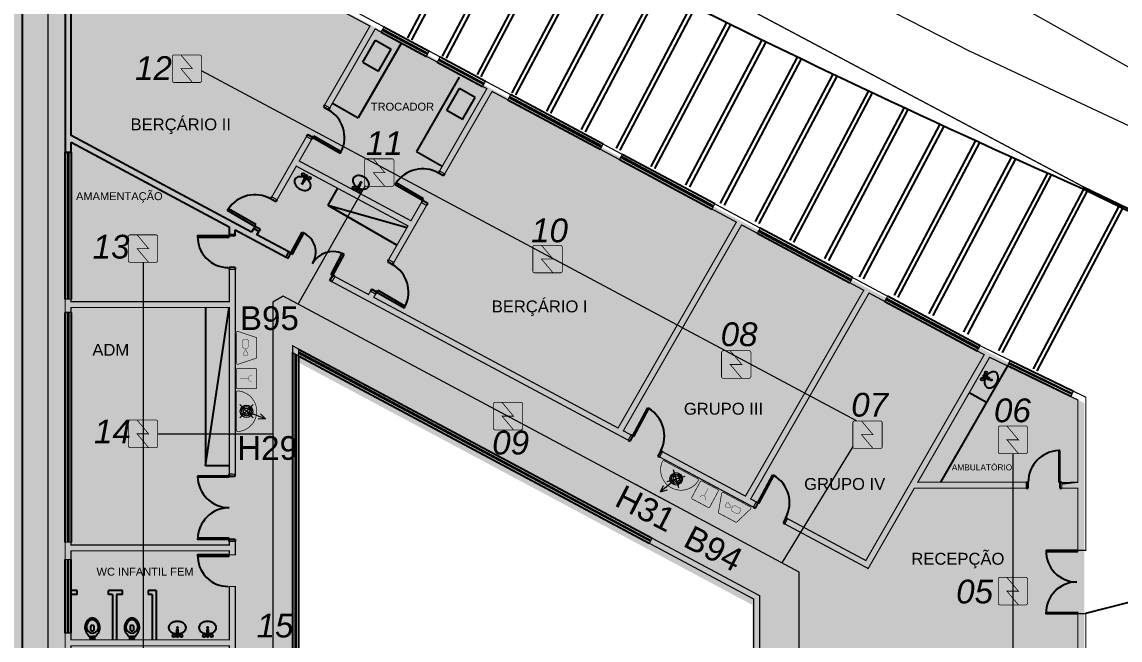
# Model space of a CAD drawing. Header units: metres. Extents: x -331 to 2982, y 362 to 2539.
# Drawn here: x 783.71 to 811.46, y 1035.76 to 1051.38 of the extents above; entities that cross this region are included whole.
import ezdxf
from ezdxf.enums import TextEntityAlignment as Align

# ---------------------------------------------------------------- set-up
doc = ezdxf.new("R2010")
doc.units = ezdxf.units.M
doc.linetypes.add('LIN0', pattern=[0])
doc.layers.get('0').update_dxf_attribs({"color": 251})
doc.layers.add('_salas', color=251, linetype='Continuous', plot=False)
for name, color, linetype in [('CX', 251, 'Continuous'), ('DET. FUMAÇA', 1, 'Continuous'), ('Div', 251, 'Continuous'), ('Pis', 251, 'Continuous')]:
    doc.layers.add(name, color=color, linetype=linetype)
doc.styles.add('X3G_ENTITY_1416CAA0', font='arial.ttf', dxfattribs={"height": 0.6})
doc.styles.add('X3G_ENTITY_1416CAAA', font='arial.ttf', dxfattribs={"height": 0.6})
doc.styles.add('X3G_ENTITY_1416CAB4', font='arial.ttf', dxfattribs={"height": 0.6})
doc.styles.add('X3G_ENTITY_1416CABE', font='arial.ttf', dxfattribs={"height": 0.6})
doc.styles.add('X3G_ENTITY_1416CAC8', font='arial.ttf', dxfattribs={"height": 0.6})
doc.styles.add('X3G_ENTITY_1416CAD2', font='arial.ttf', dxfattribs={"height": 0.6})
doc.styles.add('X3G_ENTITY_1416CADC', font='arial.ttf', dxfattribs={"height": 0.6})
doc.styles.add('X3G_ENTITY_1416CAE6', font='arial.ttf', dxfattribs={"height": 0.6})
doc.styles.add('X3G_ENTITY_1416CB4A', font='arial.ttf', dxfattribs={"height": 0.6})
doc.styles.add('X3G_ENTITY_1416CB54', font='arial.ttf', dxfattribs={"height": 0.6})
doc.styles.add('X3G_ENTITY_1416CB5E', font='arial.ttf', dxfattribs={"height": 0.6})
doc.styles.add('X3G_ENTITY_1416CB72', font='arial.ttf', dxfattribs={"height": 0.6})
doc.styles.add('X3G_ENTITY_1416CB7C', font='arial.ttf', dxfattribs={"height": 0.6})
doc.styles.add('X3G_ENTITY_1421265C', font='arial.ttf', dxfattribs={"height": 0.3})
doc.styles.add('X3G_ENTITY_1421269C', font='arial.ttf', dxfattribs={"height": 0.3})
doc.styles.add('X3G_ENTITY_142126DC', font='arial.ttf', dxfattribs={"height": 0.3})
doc.styles.add('X3G_ENTITY_1421271A', font='arial.ttf', dxfattribs={"height": 0.2})
doc.styles.add('X3G_ENTITY_1421275A', font='arial.ttf', dxfattribs={"height": 0.3})
doc.styles.add('X3G_ENTITY_1421279A', font='arial.ttf', dxfattribs={"height": 0.2})
doc.styles.add('X3G_ENTITY_142127DA', font='arial.ttf', dxfattribs={"height": 0.3})
doc.styles.add('X3G_ENTITY_14212818', font='arial.ttf', dxfattribs={"height": 0.2})
doc.styles.add('X3G_ENTITY_14212B7E', font='arial.ttf', dxfattribs={"height": 0.3})
doc.styles.add('X3G_ENTITY_14212BBC', font='arial.ttf', dxfattribs={"height": 0.15})
doc.styles.add('X3G_ENTITY_1422B255', font='arial.ttf', dxfattribs={"height": 0.6})
doc.styles.add('X3G_ENTITY_1422B2D4', font='arial.ttf', dxfattribs={"height": 0.6})

# ---------------------------------------------------------------- blocks, each defined once
blk = doc.blocks.new('Detector de fumaça')
at = {"layer": 'DET. FUMAÇA', "linetype": 'Continuous', "lineweight": 15, "const_width": 0.01870277497772515}
blk.add_lwpolyline([(774.59948291868, 539.8157648447526), (775.2490596285452, 539.8157648447526, -0.414213562373095), (775.2958165659895, 539.7690079073084), (775.2958165659895, 539.1669315525518, -0.414213562373095), (775.2490596285452, 539.1201746151075), (774.59948291868, 539.1201746151075, -0.414213562373095), (774.5527259812357, 539.1669315525518), (774.5527259812357, 539.7690079073084, -0.414213562373095)], format="xyb", close=True, dxfattribs=at)
blk.add_lwpolyline([(774.7729620717275, 539.8157648447526), (775.0644559117889, 539.46796972993), (774.7729620717275, 539.46796972993), (775.0644559117889, 539.1201746151075)], dxfattribs=at)
blk = doc.blocks.new('WEW')
at = {"color": 1, "lineweight": 0, "true_color": 0xe60000}
for p, q in [((1781.244058351585, 994.0054447120629), (1781.439250093025, 994.4815067582979)), ((1781.439250093025, 994.4815067582979), (1781.307645081665, 994.3597140754018)), ((1781.439250093025, 994.4815067582979), (1781.447474959226, 994.302381974424)), ((1781.074639723589, 994.1748633400589), (1781.413476979581, 993.8360260840664)), ((1781.413476979581, 994.1748633400584), (1781.074639723589, 993.8360260840664))]:
    blk.add_line(p, q, dxfattribs=at)
at = {"color": 1, "true_color": 0xe60000, "const_width": 0.01719509600299768}
for points in [[(1779.259071833538, 993.7473526965271), (1780.02339894841, 993.7473526965271, 0.5119182938526288), (1780.056024349183, 993.7926180221241), (1779.907000183824, 994.239690518202, 0.3228228060550418), (1779.874374783051, 994.2632055766169), (1779.408095998897, 994.2632055766169, 0.3228228060552482), (1779.375470598124, 994.239690518202), (1779.226446432765, 993.7926180221241, 0.5119182938524135)], [(1780.193442345628, 994.2632055766169), (1780.640514841706, 994.2632055766169, -0.414213562373095), (1780.674905033712, 994.2288153846109), (1780.674905033712, 993.781742888533, -0.414213562373095), (1780.640514841706, 993.7473526965271), (1780.193442345628, 993.7473526965271, -0.414213562373095), (1780.159052153622, 993.781742888533), (1780.159052153622, 994.2288153846109, -0.414213562373095)], [(1780.763825455262, 993.7475182720175), (1781.724291247904, 993.7475182720175, 0.4353107658729382), (1781.758593597641, 993.7843649063095, 0.9309493362536452), (1780.729523105524, 993.78436490631, 0.4353107658789753)]]:
    blk.add_lwpolyline(points, format="xyb", close=True, dxfattribs=at)
at = {"color": 1, "true_color": 0xe60000, "const_width": 0.008597548001498838}
for points in [[(1779.462692778066, 994.0599573185639), (1779.617256824809, 994.0599573185641), (1779.651647016815, 994.0255671265581), (1779.651647016814, 993.9361816424857), (1779.617256824808, 993.9017914504798), (1779.462692778067, 993.9017914504798), (1779.428302586061, 993.9361816424857), (1779.42830258606, 994.0255671265579)], [(1779.832264668318, 993.9361816424855), (1779.832264668318, 994.0255671265586), (1779.8016962579, 994.0442011264258), (1779.678836761142, 993.9808743845219), (1779.8016962579, 993.917547642618)]]:
    blk.add_lwpolyline(points, close=True, dxfattribs=at)
for points in [[(1780.336029158255, 994.1350885802071), (1780.338049993509, 994.117166943729), (1780.344365115822, 994.0989928898357), (1780.351185446949, 994.0881389409826), (1780.365331318015, 994.0727414786561), (1780.373162042483, 994.0671882955221), (1780.385539694845, 994.0603730144587), (1780.397159497558, 994.0568391706461), (1780.413073587328, 994.0548198313247), (1780.421409544896, 994.0548198313247), (1780.431261128904, 994.0560819184007), (1780.449861303415, 994.0615455393163), (1780.464482803699, 994.0698767141055), (1780.477493721696, 994.0816463422157), (1780.487704267944, 994.0962795844166), (1780.493996586282, 994.1102881051825), (1780.496860415737, 994.1223690846443), (1780.497607045538, 994.1296433123828), (1780.497793702989, 994.135674088325)], [(1780.416978593668, 993.8365099637556), (1780.416978593668, 994.0545811760148)]]:
    blk.add_lwpolyline(points, dxfattribs=at)
at = {"color": 1, "lineweight": 0, "true_color": 0xe60000}
for radius in [0.15786673427384, 0.1190594061215832, 0.0773527752583614]:
    blk.add_circle((1781.244058351585, 994.0054447120626), radius, dxfattribs=at)
blk = doc.blocks.new('BACIA')
for p, q in [((-0.06929969959371363, -0.1499999999999986), (-0.07449043972138014, -0.1499999999999986)), ((-0.0625, -0.1499999999999986), (-0.06929969959371363, -0.1499999999999986)), ((-0.0625, -0.09199999999999875), (-0.0625, -0.1499999999999986)), ((0, -0.0799999999999983), (-0.05150000000000077, -0.0799999999999983)), ((0.05150000000000077, -0.0799999999999983), (0, -0.0799999999999983)), ((0.03150000000000119, -0.115000000000002), (0, -0.115000000000002)), ((0.03600000000000136, -0.142000000000003), (0.03600000000000136, -0.1309999999999931)), ((0.0625, -0.1499999999999986), (0.0625, -0.09199999999999875)), ((0.06929969959371363, -0.1499999999999986), (0.0625, -0.1499999999999986)), ((0.07449043972138014, -0.1499999999999986), (0.06929969959371363, -0.1499999999999986)), ((-0.1184605461727166, -0.4889924874594769), (-0.1364171111008154, -0.45364006149088)), ((-0.04449999999999932, -0.3039999999999949), (-0.04449999999999932, -0.3999999999999986)), ((0.04449999999999932, -0.3999999999999986), (0.04449999999999932, -0.3039999999999949)), ((0.1184605461727166, -0.4889924874594769), (0.136417111100819, -0.45364006149088))]:
    blk.add_line(p, q)
for points in [[(-0.0625, -0.1499999999999986), (0, -0.1499999999999986)], [(0.0625, -0.1499999999999986), (0, -0.1499999999999986)]]:
    blk.add_lwpolyline(points)
blk.add_lwpolyline([(-0.04363120556149624, -0.1499999999999986, 0.3801993223494783), (-0.03599999999999781, -0.142000000000003), (-0.03599999999999781, -0.1309999999999931, 0.08734938886844609), (-0.03699999999999903, -0.1270000000000024, -0.172036555799225), (-0.03702063377328457, -0.1182640766249179, -0.102747442116531), (-0.03566207996622595, -0.1162748367859479, -0.1679936777225035), (-0.03150000000000119, -0.115000000000002), (0, -0.115000000000002)], format="xyb")
for centre, radius, start, end in [((0.1454000000000022, -0.3981839999999934), 0.3352073654560732, 145.8476197902067, 164.7475197542508), ((0.0006703454894427807, -0.3863925143953892), 0.1543939696503947, 90.24876676285231, 150.3441295896247), ((0.1321829470198672, -0.3913096026490095), 0.3204150456967369, 131.9479104648091, 145.5380661265648), ((-0.07479012425758214, -0.1601487495666376), 0.01015317332599532, 88.30859252005752, 135.2439126766866), ((-0.05074531098659207, -0.09173346492895718), 0.01175771043809134, 93.68015882626072, 181.2989470177389), ((-0.0006703454894427807, -0.3863925143953892), 0.1543939696503947, 29.65587041037526, 89.75123323714769), ((0.03173743116794014, -0.1216564220801502), 0.006660655258204784, 53.89771119222979, 92.04284503821697), ((0.03155233409674096, -0.1205401257283114), 0.005923065158646362, 22.59835358240746, 46.06398807404855), ((0.04786092761631977, -0.1318402319040786), 0.01189065152008987, 155.9795951917806, 175.9479178723674), ((0.04431560278074187, -0.1417074468716635), 0.008320747378689675, 182.0149049368109, 265.2819836100416), ((0.02469117647058638, -0.1226029411764671), 0.01307062595960118, 340.3418396232133, 19.38750188413868), ((0.05074531098659563, -0.09173346492895718), 0.01175771043809118, 358.7010529822612, 86.31984117373871), ((0.07479012425758214, -0.1601487495666376), 0.01015317332599532, 44.75608732331297, 91.69140747994248), ((-0.1321829470198672, -0.3913096026490095), 0.320415045696737, 34.46193387343519, 48.05208953519092), ((-0.1454000000000022, -0.3981839999999934), 0.335207365456073, 15.25248024574918, 34.15238020979325), ((0.05494047619047748, -0.3801611904761941), 0.2432773275438598, 163.2378071544005, 187.0452670075308), ((0.05991666666666617, -0.3819983333333354), 0.2480025543159215, 186.4830215220752, 211.0730449228164), ((-0.007601351351350871, -0.3835635135135149), 0.1458151578266436, 149.70193944114, 190.4455695455569), ((0.07564864864864873, -0.36919763513513), 0.2680990709266696, 211.6808876267744, 231.839711781021), ((0.003175081433223426, -0.3827369706840429), 0.156567009623433, 190.0280393896644, 206.9273693196558), ((0.07564864864864873, -0.36919763513513), 0.2280990709266696, 211.6808876267744, 231.839711781021), ((-0.0003333333333337407, -0.4609999999999985), 0.109000372855611, 233.0019240903329, 270.1281782638239), ((-0.02037499999999781, -0.4003749999999968), 0.02412791433174442, 179.1094637466394, 246.489598798599), ((0, -0.3557575757575719), 0.06825757575757602, 49.31179748816343, 130.6882025118366), ((0, -0.3434318181818199), 0.08456818181818218, 249.2222843690609, 290.7777156309392), ((0.0003333333333337407, -0.4609999999999985), 0.1090003728556102, 269.8718217361762, 306.9980759096673), ((0.02037500000000136, -0.4003749999999968), 0.02412791433174442, 293.5104012014011, 0.8905362533606069), ((-0.07564864864864873, -0.36919763513513), 0.2280990709266702, 308.1602882189789, 328.3191123732256), ((-0.07564864864864873, -0.36919763513513), 0.2680990709266702, 308.1602882189789, 328.3191123732256), ((0.007601351351350871, -0.3835635135135149), 0.1458151578266433, 349.5544304544431, 30.29806055886002), ((-0.003175081433223426, -0.3827369706840358), 0.1565670096234335, 333.0726374834064, 349.9719606103353), ((-0.05991666666666617, -0.3819983333333354), 0.2480025543159212, 328.9269550771838, 353.5169784779251), ((-0.05494047619047748, -0.3801611904761941), 0.2432773275438596, 352.9547329924692, 16.76219284559946), ((-0.0003333333333337407, -0.4609999999999985), 0.149000372855611, 233.0019240903329, 270.1281782638239), ((0.0003333333333337407, -0.4609999999999985), 0.1490003728556102, 269.8718217361762, 306.9980759096673)]:
    blk.add_arc(centre, radius, start, end)
blk = doc.blocks.new('Cuba')
at = {"linetype": 'LIN0'}
for p, q in [((-0.02585295492752238, -0.1379628876449992), (-0.01718032767666955, -0.2850224903811309)), ((0.02585295492751882, -0.1379628876449992), (0.01718032767666955, -0.2850224903811309))]:
    blk.add_line(p, q, dxfattribs=at)
for points in [[(-0.02288629802900033, -0.1882677574764458, 0.04918737415790959), (-0.08275152523274443, -0.1995334803665472, 0.08271085082696271), (-0.1510547913165752, -0.2324730561616519, 0.1067765166610257), (-0.2001066447227018, -0.2858013261504126, 0.1335112860191086), (-0.2154055886850799, -0.3420746072455643, 0.1335112860189625), (-0.2001066447227302, -0.3983478883407088, 0.1067765166609609), (-0.1510547913165894, -0.4516761583294908, 0.08271085082688794), (-0.08275152523278706, -0.4846157341246098, 0.07119615337565723), (0.004301776439952221, -0.4970746072455938, 0.07119615337569098)], [(0.004301776439952221, -0.4970746072455938, 0.07119615337569098), (0.09135507811273413, -0.4846157341246169, 0.08271085082684147), (0.159658344196508, -0.4516761583295192, 0.1067765166608913), (0.2087101976026347, -0.3983478883407869, 0.1335112860190436), (0.2240091415650127, -0.3420746072456069, 0.1335112860192239), (0.2087101976026204, -0.2858013261504198, 0.1067765166609785), (0.1596583441965223, -0.2324730561616803, 0.08271085082689239), (0.09135507811276256, -0.1995334803665827, 0.05612583776606229), (0.02292368620180341, -0.1876337754453488, 0.07119615337569682)]]:
    blk.add_lwpolyline(points, format="xyb", dxfattribs=at)
for centre, radius in [((-0.09940972269724568, -0.1349029643929995), 0.032730686475277), ((0.0919536699389738, -0.1349029643929995), 0.032730686475277), ((0, -0.3433150681628483), 0.01520655305174234)]:
    blk.add_circle(centre, radius, dxfattribs=at)
for centre, radius, start, end in [((0, -0.1349029643929995), 0.02603340947306572, 353.2499466875939, 186.7500533124061), ((0, -0.2850224903811309), 0.01718032767667764, 179.9999999995161, 4.838514225816819e-10)]:
    blk.add_arc(centre, radius, start, end, dxfattribs=at)

msp = doc.modelspace()

# ---------------------------------------------------------------- hatches: boundary and pattern name
at = {"layer": '_salas', "transparency": 33554559}
h = msp.add_hatch(color=256, dxfattribs=at)
h.dxf.hatch_style = 1
h.paths.add_polyline_path([(743.6908937364303, 1030.19703546405), (738.7408937364305, 1030.19703546405), (738.7408937364305, 1007.497035464051), (743.6908937364303, 1007.497035464051), (743.6908937364303, 981.850647818937), (780.886039463842, 981.883279818843), (780.886039463842, 1015.047035464051), (784.7659802487603, 1015.047035455116), (784.7659802504033, 1015.760539379757), (810.5657732722045, 1029.560381129999), (810.5657732747788, 1041.746506356498), (784.7659803417307, 1055.418533607126), (767.7406115500801, 1055.418533607126), (767.7406115500801, 1064.147035464051), (769.9506115500801, 1064.147035464051), (769.9506115500801, 1067.118828578676), (767.8513821356321, 1067.118828578676), (750.2406115500805, 1076.027200833941), (750.2406115500801, 1078.034915516839), (743.7406115500796, 1078.034915516838)])
h.paths.add_polyline_path([(790.6659803057355, 1042.793336892227), (802.1728045005946, 1036.643657902478), (802.1728045005946, 1034.859406358377), (790.6659802665458, 1028.709727347683)], flags=16)

# ---------------------------------------------------------------- linework, layer by layer
at = {"lineweight": 0}
for p, q in [((783.7233145287432, 1007.703298475657), (783.7233145287432, 1055.403298475656)), ((793.4609023084156, 1050.984649790527), (795.3281034826482, 1054.527888833145)), ((793.5582168288445, 1050.933367394779), (795.4253667196253, 1054.476509120872)), ((794.3394526563122, 1050.519692495488), (796.2078622670024, 1054.065224691781)), ((794.4367671767416, 1050.46841009974), (796.3053380823121, 1054.01424837249)), ((795.2180030042093, 1050.054735200449), (797.0895420087406, 1053.606205798342)), ((795.3153175246387, 1050.003452804701), (797.187230410698, 1053.55563288781)), ((796.0965533521064, 1049.589777905409), (797.9731428270397, 1053.150832378976)), ((796.1938678725353, 1049.538495509661), (798.0710438349204, 1053.100662913782)), ((796.9751037000035, 1049.12482061037), (798.8586649401382, 1052.699104847819)), ((797.0724182204319, 1049.073538214622), (798.9567785841832, 1052.649338885349)), ((797.8536540479001, 1048.659863315331), (799.746108665393, 1052.251023807097)), ((797.9509685683286, 1048.608580919583), (799.8444349868175, 1052.20166142556)), ((798.7322043957968, 1048.194906020291), (800.6354744193634, 1051.806590047277)), ((798.8295189162257, 1048.143623624543), (800.7340134703666, 1051.757631345729)), ((799.6107547436939, 1047.729948725253), (801.5267627179169, 1051.365804547282)), ((799.7080692641227, 1047.678666329504), (801.6255145616949, 1051.317249645645)), ((800.489305091591, 1047.264991430213), (802.4199741763621, 1050.928668474733)), ((800.5866196120194, 1047.213709034465), (802.5189388871252, 1050.88051751383)), ((801.3678554394876, 1046.800034135174), (803.3151095096082, 1050.495183186257)), ((801.4651699599165, 1046.748751739426), (803.4142871726006, 1050.447436327849)), ((802.2464057873847, 1046.335076840135), (804.2127204596202, 1050.066395678664)), ((802.3437203078136, 1046.283794444386), (804.3100349800495, 1050.015113282915)), ((803.1249561352813, 1045.870119545095), (805.111155159278, 1049.639171335204)), ((803.2222706557102, 1045.818837149347), (805.2107590267049, 1049.592233251025)), ((804.003506483178, 1045.405162250056), (806.0120674053171, 1049.216648434304)), ((804.1008210036073, 1045.353879854308), (806.1118845471367, 1049.170115063965)), ((804.882056831075, 1044.940204955017), (806.9149073858875, 1048.797783641778)), ((804.9793713515039, 1044.888922559268), (807.0149379317252, 1048.751655231259)), ((805.7606071789721, 1044.475247659977), (807.8196763171943, 1048.382579265526)), ((805.8579216994005, 1044.423965264229), (807.9199204078486, 1048.336856082006)), ((806.6391575268688, 1044.010290364938), (808.7263755165466, 1047.971037805298)), ((806.7364720472976, 1043.959007969189), (808.8268333040235, 1047.925720137229)), ((807.5177078747654, 1043.545333069899), (809.6350064026979, 1047.56316195335)), ((807.6150223951947, 1043.49405067415), (809.7356780502532, 1047.518250110528)), ((808.3962582226625, 1043.080375774859), (810.5449680702054, 1047.157811419253)), ((808.4935727430918, 1043.029093379111), (810.6439063449513, 1047.109610292824)), ((809.2748085705596, 1042.61541847982), (811.4390089065926, 1046.722249191208)), ((809.3721230909885, 1042.564136084072), (811.5379471813387, 1046.674048064779))]:
    msp.add_line(p, q, dxfattribs=at)
msp.add_lwpolyline([(924.7929073603789, 803.353335172327), (923.9766376791488, 997.7972611892221, 0.4142216660946105), (918.990778157304, 1002.797650356614, 0.0006794350110350167), (885.3727820536353, 1002.810217090511), (885.3727820501483, 1011.001882596156), (885.3727820498927, 1011.601882596602), (886.3464476933107, 1011.601882596219, 0.7427886167569143), (887.2018179969266, 1015.306152750457), (883.811865884006, 1016.615771130378), (861.1038687436928, 1023.516969168467), (822.2860059636143, 1041.496607461095), (810.5360026792707, 1047.217797285057), (766.9371060341521, 1070.370097077268), (744.4330323423903, 1083.332766306616), (742.890378450779, 1084.221357074946), (740.7704814984847, 1085.452501496352, 0.5776208198366205), (738.2143080573853, 1083.989614372331), (738.2876815837783, 1030.282979874983), (738.2584995385362, 981.9634663750533), (738.4781391025879, 955.3611352076517), (738.5300160579134, 946.8111352076525), (739.2330090742737, 850.3246201743649)], format="xyb", dxfattribs=at)
at = {"layer": 'CX', "ltscale": 8}
for points in [[(788.9484010507458, 1045.943945292644), (788.9484010507458, 1045.973945292644), (788.1484010507459, 1045.973945292644), (788.1484010507459, 1045.943945292644)], [(788.9484012715898, 1037.882775532845), (788.9484012715898, 1037.912775532845), (788.1484012715898, 1037.912775532845), (788.1484012715898, 1037.882775532845)], [(810.3981940660815, 1037.994846177636), (810.3981940660815, 1038.024846177636), (809.5981940660815, 1038.024846177636), (809.5981940660815, 1037.994846177636)], [(810.3981940649778, 1036.454846177636), (810.3981940649778, 1036.424846177636), (809.5981940649779, 1036.424846177636), (809.5981940649779, 1036.454846177636)]]:
    msp.add_lwpolyline(points, close=True, dxfattribs=at)
at = {"layer": 'CX', "color": 251, "ltscale": 8, "true_color": 0x606060}
for centre, start, end in [((788.9184010507458, 1045.944507792644), 177.8106188162875, 270), ((788.9184012715898, 1037.883338032845), 177.8106188162875, 270), ((810.3681940660815, 1037.995408677636), 177.8106188162875, 270), ((810.3681940649778, 1036.454283677637), 90, 182.1893811837125)]:
    msp.add_arc(centre, 0.7705624999999969, start, end, dxfattribs=at)
at = {"layer": 'Div', "color": 230, "linetype": 'Continuous', "lineweight": 0}
msp.add_line((736.0623164931794, 1092.779744843275), (816.4981818979422, 1047.530127733236), dxfattribs=at)
at = {"layer": 'Div', "color": 150, "linetype": 'Continuous', "lineweight": 0}
for p, q in [((804.8019953614566, 1041.296675471833), (788.2490492281242, 1050.150546390381)), ((792.3809428960851, 1047.24089156118), (790.6872893951872, 1044.253421232069)), ((786.7679700454914, 1045.306079881676), (786.7679700454914, 1019.890630398585)), ((787.1395153378683, 1040.970736318972), (790.0484010991538, 1040.970736318972)), ((804.7091326661825, 1040.647842179632), (802.913312979289, 1037.713942773742)), ((808.7563362214473, 1040.472162924494), (808.7563362214471, 1031.865724016521))]:
    msp.add_line(p, q, dxfattribs=at)
for points in [[(766.5598842580289, 999.8505536976268), (766.5598842580289, 1052.840716383398), (771.6368919546235, 1052.840716383398), (771.6368919546235, 1060.058485287226), (780.9614564316284, 1060.058485287226), (784.3576111326797, 1058.356613876865), (784.3576111326797, 1008.888009945905), (787.3392530373926, 1008.888009945905), (787.3392530373926, 979.1242298806606)], [(800.1049813611919, 1039.21606846441), (790.3129366945834, 1044.4536557077), (790.0484010992641, 1044.295151003786), (790.0484010987061, 1027.507913256767), (790.3129366940052, 1027.349408552853), (803.3552252929076, 1034.325492375454), (803.3552252929076, 1037.477571885408), (799.2228912941205, 1039.68788245628)]]:
    msp.add_lwpolyline(points, dxfattribs=at)
at = {"layer": 'Pis'}
for p, q in [((783.7233145287433, 1007.703298475657), (783.7233145287433, 1055.403298475656)), ((784.7984011336507, 1055.398302551189), (784.7984011168242, 1048.091508863772)), ((784.9484011176951, 1048.51381460072), (784.9484011334639, 1055.318072631757)), ((793.4609023084156, 1050.984649790527), (795.3281034826482, 1054.527888833145)), ((793.5582168288445, 1050.933367394779), (795.4253667196253, 1054.476509120872)), ((794.3394526563122, 1050.519692495488), (796.2078622670024, 1054.065224691781)), ((794.4367671767416, 1050.46841009974), (796.3053380823121, 1054.01424837249)), ((795.2180030042093, 1050.054735200449), (797.0895420087406, 1053.606205798342)), ((795.3153175246387, 1050.003452804701), (797.187230410698, 1053.55563288781)), ((796.0965533521064, 1049.589777905409), (797.9731428270397, 1053.150832378976)), ((796.1938678725353, 1049.538495509661), (798.0710438349204, 1053.100662913782)), ((796.9751037000035, 1049.12482061037), (798.8586649401382, 1052.699104847819)), ((797.0724182204319, 1049.073538214622), (798.9567785841832, 1052.649338885349)), ((797.8536540479001, 1048.659863315331), (799.746108665393, 1052.251023807097)), ((797.9509685683286, 1048.608580919583), (799.8444349868175, 1052.20166142556)), ((798.7322043957968, 1048.194906020291), (800.6354744193634, 1051.806590047277)), ((798.8295189162257, 1048.143623624543), (800.7340134703666, 1051.757631345729)), ((792.8162749206235, 1051.183522871409), (793.9625958336296, 1050.570376588369)), ((792.8257079403625, 1051.201158577762), (793.972028853369, 1050.588012294724)), ((792.8563652545145, 1051.258474623413), (794.002686167521, 1050.645328340375)), ((799.6107547436939, 1047.729948725253), (801.5267627179169, 1051.365804547282)), ((799.7080692641227, 1047.678666329504), (801.6255145616949, 1051.317249645645)), ((792.3227534144671, 1050.369182025921), (792.6417749355555, 1050.924002058981)), ((792.6417749355555, 1050.924002058981), (793.0405518343159, 1050.694705340699)), ((792.7856176064715, 1051.126206825758), (793.9319385194776, 1050.513060542719)), ((800.489305091591, 1047.264991430213), (802.4199741763621, 1050.928668474733)), ((793.2975886106069, 1050.85236281345), (792.2091886847893, 1048.957966928147)), ((792.7215303132275, 1050.139885307639), (793.0405518343159, 1050.694705340699)), ((800.5866196120194, 1047.213709034465), (802.5189388871252, 1050.88051751383)), ((792.3227534144671, 1050.369182025921), (792.7215303132275, 1050.139885307639)), ((794.2059600295825, 1050.366491402711), (795.352280942589, 1049.753345119672)), ((794.2366173437345, 1050.423807448361), (795.382938256741, 1049.810661165322)), ((794.2460503634734, 1050.441443154715), (795.3923712764804, 1049.828296871677)), ((794.2767076776254, 1050.498759200365), (795.4230285906319, 1049.885612917327)), ((801.3678554394876, 1046.800034135174), (803.3151095096082, 1050.495183186257)), ((801.4651699599165, 1046.748751739426), (803.4142871726006, 1050.447436327849)), ((802.2464057873847, 1046.335076840135), (804.2127204596202, 1050.066395678664)), ((794.7592034501868, 1049.983310627636), (793.6825058165127, 1048.110793016062)), ((802.3437203078136, 1046.283794444386), (804.3100349800495, 1050.015113282915)), ((794.4462502724296, 1049.148154768811), (794.7652717935184, 1049.702974801869)), ((795.1640486922797, 1049.473678083588), (794.7652717935184, 1049.702974801869)), ((798.3954833003859, 1048.295700759128), (796.0587522084875, 1049.545575874552)), ((803.1249561352813, 1045.870119545095), (805.111155159278, 1049.639171335204)), ((803.2222706557102, 1045.818837149347), (805.2107590267049, 1049.592233251025)), ((791.3582889696777, 1049.284545674064), (791.3283807020753, 1049.232531295965)), ((791.3283807020753, 1049.232531295965), (791.4584166473232, 1049.157760626958)), ((791.5590089585407, 1049.331820273181), (792.2091886847893, 1048.957966928147)), ((794.8450271711918, 1048.91885805053), (795.1640486922797, 1049.473678083588)), ((795.988004560445, 1049.413308076898), (798.324735652343, 1048.163432961474)), ((796.018661874597, 1049.470624122549), (798.355392966495, 1048.220749007124)), ((798.3648259862339, 1048.238384713478), (796.0280948943355, 1049.488259828902)), ((791.4883249149243, 1049.209775005058), (791.4584166473223, 1049.15776062696)), ((794.8450271711918, 1048.91885805053), (794.4462502724296, 1049.148154768811)), ((804.003506483178, 1045.405162250056), (806.0120674053171, 1049.216648434304)), ((804.1008210036073, 1045.353879854308), (806.1118845471367, 1049.170115063965)), ((804.882056831075, 1044.940204955017), (806.9149073858875, 1048.797783641778)), ((804.9793713515039, 1044.888922559268), (807.0149379317252, 1048.751655231259)), ((789.5125861404085, 1046.07251474304), (784.9484011176951, 1048.51381460072)), ((790.9296038007155, 1048.53900625464), (790.8996955331118, 1048.486991876541)), ((790.9296038007155, 1048.53900625464), (791.0596397459626, 1048.464235585635)), ((791.0596397459626, 1048.464235585635), (791.0297314783602, 1048.412221207536)), ((791.0596397459626, 1048.464235585634), (791.0845633022982, 1048.507580900717)), ((791.0596397459626, 1048.464235585634), (791.7531647872856, 1048.065458684275)), ((791.0845633022982, 1048.507580900717), (791.7780883436203, 1048.108803999357)), ((784.948401099228, 1048.091508863772), (784.9484010992278, 1048.343705178075)), ((784.9484010992278, 1048.343705178075), (788.9484011104096, 1046.20417765905)), ((791.7531647872856, 1048.065458684275), (791.7780883436199, 1048.108803999357)), ((793.6825058165127, 1048.110793016062), (794.3326855427526, 1047.736939671037)), ((805.7606071789721, 1044.475247659977), (807.8196763171943, 1048.382579265526)), ((805.8579216994005, 1044.423965264229), (807.9199204078486, 1048.336856082006)), ((784.7984011082663, 1044.375335146113), (784.7984011168242, 1048.091508863772)), ((784.7984011168242, 1048.091508863772), (784.948401099228, 1048.091508863772)), ((784.8634011082663, 1044.375335145963), (784.8634011168242, 1048.091508863623)), ((784.883401099228, 1048.091508863772), (784.8834010992277, 1044.375335146113)), ((784.948401099228, 1048.091508863772), (784.9484010992278, 1044.375335146113)), ((798.8115864955571, 1047.903025268023), (801.1483175874546, 1046.653150152597)), ((798.8422438097091, 1047.960341313673), (801.1789749016066, 1046.710466198248)), ((801.1884079213451, 1046.728101904602), (798.851676829448, 1047.977977020027)), ((801.219065235497, 1046.785417950252), (798.8823341436, 1048.035293065678)), ((806.6391575268688, 1044.010290364938), (808.7263755165466, 1047.971037805298)), ((806.7364720472976, 1043.959007969189), (808.8268333040235, 1047.925720137229)), ((794.2629209882257, 1047.615530132114), (794.2330127206251, 1047.563515754015)), ((794.3630486658722, 1047.48874508501), (794.2330127206233, 1047.563515754015)), ((807.5177078747654, 1043.545333069899), (809.6350064026979, 1047.56316195335)), ((793.1407107779369, 1047.268767614046), (793.1656343342715, 1047.312112929128)), ((793.8591593755991, 1046.913336027774), (793.1656343342752, 1047.312112929134)), ((794.3929569334741, 1047.540759463111), (794.3630486658722, 1047.48874508501)), ((807.6150223951947, 1043.49405067415), (809.7356780502532, 1047.518250110528)), ((791.6873781985842, 1047.177383649101), (791.4404901549401, 1046.748013141216)), ((793.8342358192635, 1046.869990712691), (793.1407107779405, 1047.268767614052)), ((808.3962582226625, 1043.080375774859), (810.5449680702054, 1047.157811419253)), ((808.4935727430918, 1043.029093379111), (810.6439063449513, 1047.109610292824)), ((810.5141155081401, 1047.172842288232), (822.236002679274, 1041.462128543005)), ((810.5360026792732, 1047.21779728506), (822.2860059636168, 1041.496607461098)), ((790.0232949853198, 1046.960763683075), (789.9933867177192, 1046.908749304975)), ((790.1234226629663, 1046.83397863597), (789.9933867177174, 1046.908749304974)), ((790.1533309305682, 1046.885993014069), (790.1234226629663, 1046.83397863597)), ((791.4404901549401, 1046.748013141216), (793.4406337579339, 1046.184524038642)), ((791.4404901549401, 1046.748013141216), (793.1743027582474, 1045.751070887816)), ((793.8342358192635, 1046.869990712691), (793.8043275516611, 1046.817976334592)), ((793.8342358192635, 1046.869990712691), (793.8591593755982, 1046.913336027774)), ((793.9642717645106, 1046.795220043686), (793.8342358192635, 1046.869990712691)), ((793.9642717645106, 1046.795220043686), (793.93436349691, 1046.743205665587)), ((809.2748085705596, 1042.61541847982), (811.4390089065926, 1046.722249191208)), ((788.901084775031, 1046.614001165006), (788.9260083313657, 1046.657346480088)), ((789.5946098163577, 1046.215224263653), (788.9010847750346, 1046.614001165012)), ((789.6195333726923, 1046.258569578735), (788.9260083313693, 1046.657346480094)), ((809.3721230909885, 1042.564136084072), (811.5379471813387, 1046.674048064779)), ((788.9484011104096, 1046.20417765905), (788.948401110023, 1046.005386654027)), ((789.5946098163577, 1046.215224263653), (789.5647015487557, 1046.163209885552)), ((789.5946098163577, 1046.215224263653), (789.6195333726914, 1046.258569578735)), ((789.7246457616047, 1046.140453594647), (789.5946098163577, 1046.215224263653)), ((804.7043735224461, 1044.921189707411), (802.3662169325671, 1046.171827295874)), ((788.9484010508345, 1046.005386654027), (788.9484010507458, 1045.973945292644)), ((788.948401110023, 1046.005386654027), (789.0984010646598, 1046.005386654026)), ((789.0984010482107, 1045.973945292644), (788.9484010515912, 1045.973945292644)), ((789.0984010482107, 1045.973945292644), (789.0984010646598, 1046.005386654026)), ((789.0984010646598, 1046.005386654026), (789.0984010992279, 1046.123945383292)), ((789.0984010992279, 1046.123945383292), (790.3828529334996, 1045.436918287934)), ((789.5646802955553, 1046.163172911302), (789.5125861404085, 1046.07251474304)), ((789.6947374940041, 1046.088439216547), (789.5646802955553, 1046.163172911302)), ((789.6449150308342, 1046.001734417581), (789.6947374940041, 1046.088439216547)), ((790.4530519089667, 1045.569476646313), (789.6449150308342, 1046.001734417581)), ((789.7246457616047, 1046.140453594647), (789.6947374940041, 1046.088439216547)), ((790.5060063447058, 1045.541152278263), (790.7866935670327, 1046.070425970051)), ((790.5493516597885, 1045.516228721929), (790.8300388821153, 1046.045502413716)), ((790.7866935670327, 1046.070425970051), (790.8300388821153, 1046.045502413716)), ((802.2954692845242, 1046.039559498219), (804.6336258744027, 1044.788921909756)), ((802.3261265986762, 1046.096875543869), (804.6642831885547, 1044.846237955406)), ((804.6737162082941, 1044.86387366176), (802.3355596184151, 1046.114511250223)), ((790.3828517308393, 1045.436916016922), (790.434866108938, 1045.40700774932)), ((790.3828529334996, 1045.436918287934), (790.4530519089667, 1045.569476646313)), ((790.434866108938, 1045.40700774932), (790.5060063447058, 1045.541152278263)), ((790.4530519089667, 1045.569476646313), (790.5060063447058, 1045.541152278263)), ((790.5060063447058, 1045.541152278263), (790.5493516597885, 1045.516228721929)), ((791.5203916867845, 1044.998575941212), (791.8052586285967, 1045.529088099108)), ((791.5643404389016, 1044.975068550133), (791.8492073807138, 1045.505580708028)), ((791.8492073807138, 1045.505580708028), (791.8052586285967, 1045.529088099108)), ((792.9763472596414, 1045.376012737616), (792.9464389920395, 1045.323998359516)), ((788.9484010475066, 1045.173945292644), (788.9484010507458, 1045.123945292644)), ((789.0984010473653, 1045.173945292644), (788.9484010507458, 1045.173945292644)), ((789.0984010473653, 1045.173945292644), (789.0984010473653, 1045.123945292645)), ((792.9464389920395, 1045.323998359516), (793.0764749372875, 1045.249227690511)), ((793.1063832048885, 1045.301242068609), (793.0764749372865, 1045.249227690512)), ((791.4933786462188, 1044.842915294565), (791.5643404389016, 1044.975068550133)), ((791.5462608802845, 1044.814629545881), (791.4935927908582, 1044.842800752478)), ((791.5643404389016, 1044.975068550133), (791.5203916867845, 1044.998575941212)), ((791.6170085283275, 1044.946897343536), (791.5643404389016, 1044.975068550133)), ((792.5476620906798, 1044.630473318193), (792.5177538230764, 1044.578458940093)), ((792.5476620906798, 1044.630473318193), (792.6776980359264, 1044.555702649187)), ((792.6776980359264, 1044.555702649187), (792.6477897683244, 1044.503688271088)), ((792.6776980359264, 1044.555702649187), (792.702621592262, 1044.599047964271)), ((792.6776980359264, 1044.555702649187), (793.3712230772494, 1044.156925747827)), ((792.702621592262, 1044.599047964271), (793.3961466335854, 1044.20027106291)), ((805.5154722848715, 1044.317238245387), (807.85362887475, 1043.066600656924)), ((805.5461295990235, 1044.374554291038), (807.884286188902, 1043.123916702574)), ((807.8937192086414, 1043.141552408928), (805.5555626187625, 1044.392189997392)), ((807.9243765227934, 1043.198868454579), (805.5862199329144, 1044.449506043042)), ((784.7984010941186, 1038.231719617438), (784.7984010941186, 1044.039881435817)), ((784.8634010941187, 1038.231719617438), (784.8634010941187, 1044.039881435817)), ((784.8834011073268, 1044.039881435968), (784.8834010938667, 1038.231719617241)), ((784.9484011073268, 1044.039881435817), (784.9484010938668, 1038.23171961709)), ((788.3484011102855, 1040.162775260462), (788.9484011062141, 1044.16277525877)), ((788.3484011062142, 1044.162775258159), (788.3484011102855, 1040.162775260462)), ((793.3712230772494, 1044.156925747827), (793.3961466335854, 1044.20027106291)), ((790.6984010985211, 1043.113414899837), (799.6333303742392, 1038.334283146712)), ((790.548401099222, 1043.02350252487), (790.5484010987484, 1028.779561735739)), ((790.6134010986507, 1042.988764084093), (790.6134010587252, 1028.814300155431)), ((790.6334010986207, 1042.978075333007), (790.6334010587557, 1028.824988906549)), ((790.698401098316, 1043.03970081252), (799.602692865375, 1038.276956507572)), ((790.6984010982528, 1043.017037362194), (799.594916281218, 1038.262405538835)), ((790.698401098048, 1042.943336892231), (799.5642787741826, 1038.205078903118)), ((790.698401098048, 1042.943336892231), (790.6984010588583, 1028.859727347686)), ((808.6188112978859, 1042.687384139584), (806.9290175952233, 1039.748612501931)), ((810.2200371105237, 1041.912807342779), (808.6176654491242, 1042.687938432337)), ((810.2483423559056, 1041.971320700945), (808.6459706945061, 1042.746451790503)), ((808.6574045526318, 1042.769524891517), (810.2576694222712, 1041.99006844822)), ((808.6858678497183, 1042.827961530015), (810.2861327193577, 1042.048505086718)), ((808.0864908027793, 1041.761609371518), (807.6530376519522, 1042.010844934868)), ((799.1474448943591, 1040.919003395947), (799.5247656839206, 1041.624431650106)), ((799.1738984538902, 1040.904853866339), (799.5512192434512, 1041.610282120497)), ((799.5512192434512, 1041.610282120497), (799.5247656839206, 1041.624431650106)), ((799.1474448943441, 1040.919003395955), (799.0766972463161, 1040.786735598293)), ((799.1033556284747, 1040.942585945296), (799.1474448943591, 1040.919003395947)), ((799.1738984538902, 1040.904853866339), (799.1474448943591, 1040.919003395947)), ((799.0326079804313, 1040.81031814764), (799.0766972463166, 1040.786735598294)), ((799.8528731485171, 1040.541682606386), (799.7821255004746, 1040.409414808731)), ((799.7821255004746, 1040.409414808731), (799.8262147663595, 1040.385832259384)), ((799.896962414402, 1040.518100057038), (799.8528731485171, 1040.541682606386)), ((809.9439272351879, 1040.548616132467), (809.9139272351881, 1040.548616132467)), ((809.9139272351881, 1040.548616132467), (809.9139272351881, 1039.748616132466)), ((809.9439272351879, 1039.748616132466), (809.9439272351879, 1040.548616132467)), ((788.948401098321, 1040.162775258771), (788.3484011102855, 1040.162775260462)), ((788.9484010505216, 1039.902775248195), (788.1484010506056, 1039.902775248196)), ((788.9484010515916, 1039.872775248195), (788.1489637484992, 1039.872775248196)), ((788.9484010515916, 1039.902775248195), (788.948401106355, 1039.952775248196)), ((788.9484010515916, 1039.872775248195), (788.9484010515916, 1039.902775248195)), ((788.9484010505216, 1039.902775248195), (789.0984010482107, 1039.902775247769)), ((789.0984010482107, 1039.902775248195), (789.0984010483526, 1039.952775247773)), ((802.3112129360702, 1039.226761203415), (802.6885337256317, 1039.932189457573)), ((802.3376664956013, 1039.212611673806), (802.7149872851628, 1039.918039927964)), ((802.7149872851628, 1039.918039927964), (802.6885337256317, 1039.932189457573)), ((809.0939272351898, 1039.748612501931), (809.1439272351895, 1039.748612501931)), ((809.0939272351898, 1039.598616132467), (809.1439272351895, 1039.598616132467)), ((809.1439272351895, 1039.598616132467), (809.1439272351895, 1039.748612501931)), ((809.9139272351881, 1039.748616132466), (809.9439272351879, 1039.748616132466)), ((809.9439272351879, 1039.748616132466), (809.9439272351883, 1039.598616132467)), ((809.9439272351879, 1039.748616132466), (809.993927235188, 1039.748616132466)), ((809.9439272351883, 1039.598616132467), (809.9939272351885, 1039.598616132467)), ((802.3112129360552, 1039.226761203423), (802.2404652880277, 1039.09449340576)), ((802.2671236701863, 1039.250343752763), (802.3112129360702, 1039.226761203415)), ((802.3376664956013, 1039.212611673806), (802.3112129360702, 1039.226761203415)), ((802.1963760221429, 1039.118075955108), (802.2404652880282, 1039.094493405761)), ((803.0166411902287, 1038.849440413853), (802.9458935421858, 1038.717172616199)), ((802.9458935421858, 1038.717172616199), (802.9899828080706, 1038.693590066851)), ((803.0607304561136, 1038.825857864506), (803.0166411902287, 1038.849440413853)), ((789.0984010482107, 1038.302775248195), (788.1484010506056, 1038.302775248194)), ((788.9484010515916, 1038.332775248194), (788.1489637484988, 1038.332775248193)), ((788.9484010295964, 1038.302775248196), (788.9484010295964, 1038.332775248194)), ((788.9484010295964, 1038.252775248194), (788.9484010295964, 1038.302775248196)), ((789.0984010482107, 1038.302775248195), (789.0984010482107, 1038.252775248194)), ((784.7984010888295, 1035.934989265661), (784.7984010931127, 1037.794989265664)), ((784.8634010888295, 1035.934989265512), (784.8634010931128, 1037.794989265515)), ((784.8834010885439, 1035.934989265464), (784.8834010928549, 1037.794989265468)), ((784.948401088544, 1035.934989265313), (784.948401092855, 1037.794989265317)), ((785.0984010797656, 1037.012775259118), (784.9484010908104, 1037.012775259117)), ((785.0984010797665, 1036.912775259116), (785.0984010797661, 1037.012775259116)), ((785.8984010953614, 1036.91277525877), (785.8984010953609, 1037.012775258771)), ((786.2484010956432, 1037.01277525877), (785.8984010953609, 1037.012775258771)), ((786.2484010956437, 1036.912775255952), (786.2484010956437, 1037.012775258771)), ((787.098401095644, 1037.012775258773), (786.8984010956442, 1037.012775258772)), ((786.8984010956442, 1037.012775258772), (786.8984010953627, 1036.91277525877)), ((787.098401095644, 1037.012775258773), (787.0984010921229, 1035.762775255672)), ((785.0984010797656, 1036.912775259116), (784.9484010908104, 1036.912775259116)), ((785.9984010953617, 1036.91277525877), (785.8984010953614, 1036.91277525877)), ((785.9984010953613, 1036.91277525877), (785.998401092123, 1035.762775258771)), ((786.2484010957769, 1036.91277525877), (786.0984010953616, 1036.91277525877)), ((786.0984010953621, 1036.912775258771), (786.0984010921229, 1035.762775258489)), ((786.9984010953617, 1036.912775258769), (786.8984010953627, 1036.91277525877)), ((786.9984010953617, 1036.912775258769), (786.998401092123, 1035.762775255954)), ((810.598194065939, 1036.441620061661), (812.2081823143287, 1036.851785657984)), ((810.598194065939, 1036.441620061661), (812.2081823143287, 1036.851785657984))]:
    msp.add_line(p, q, dxfattribs=at)
at = {"layer": 'Pis', "const_width": 0.03}
msp.add_lwpolyline([(858.3629769050874, 1026.867990690006), (807.6424014854267, 1050.654675590833), (795.943377834584, 1056.631635391751), (742.8920401896946, 1087.696129176684)], dxfattribs=at)
msp.add_lwpolyline([(924.7929073603789, 803.353335172327), (923.9766376791488, 997.7972611892221, 0.4142216660946105), (918.990778157304, 1002.797650356614, 0.0006794350110350167), (885.3727820536353, 1002.810217090511), (885.3727820501483, 1011.001882596156), (885.3727820498927, 1011.601882596602), (886.3464476933107, 1011.601882596219, 0.7427886167569143), (887.2018179969266, 1015.306152750457), (883.811865884006, 1016.615771130378), (861.1038687436928, 1023.516969168467), (822.2860059636143, 1041.496607461095), (810.5360026792707, 1047.217797285057), (766.9371060341521, 1070.370097077268), (744.4330323423903, 1083.332766306616), (742.890378450779, 1084.221357074946), (740.7704814984847, 1085.452501496352, 0.5776208198366205), (738.2143080573853, 1083.989614372331), (738.2876815837783, 1030.282979874983), (738.2584995385362, 981.9634663750533), (738.4781391025879, 955.3611352076518), (738.5300160579134, 946.8111352076526), (739.2330090742737, 850.324620174365)], format="xyb", dxfattribs=at)
for points in [[(791.7015403387322, 1051.876169543429), (791.6267282881481, 1051.746061630217), (792.5033145455313, 1051.277205330931), (791.3582889696781, 1049.284545674064), (791.488346168127, 1049.209811979309), (792.6356435617945, 1051.206425224465), (792.7856176064715, 1051.126206825758), (792.8563652545145, 1051.258474623413)], [(794.0026861675206, 1050.645328340374), (793.9319385194781, 1050.51306054272), (794.2059600295825, 1050.366491402711), (794.2767076776254, 1050.498759200365)], [(795.5909887812909, 1049.625664622552), (795.988004560445, 1049.413308076898), (796.0587522084882, 1049.545575874553), (795.4230285906317, 1049.885612917327), (795.352280942589, 1049.753345119672), (795.4586598908659, 1049.696444948011), (794.2628997350257, 1047.615493157866), (794.3929569334741, 1047.540759463111)], [(790.7165927544283, 1047.866748623381), (791.0299286529876, 1048.412107832125), (790.8999367644979, 1048.486853168493), (790.0232949853198, 1046.960763683074), (790.1531041736957, 1046.886123399272), (790.6418245411542, 1047.736631353209), (793.464840870226, 1046.226651076754), (792.9763472596414, 1045.376012737616), (793.1063832048885, 1045.301242068609), (793.93436349691, 1046.743205665587), (793.8043275516611, 1046.817976334592), (793.5396090834997, 1046.356768346926)], [(798.3954833003859, 1048.295700759128), (798.324735652343, 1048.163432961474), (798.8115864955571, 1047.903025268023), (798.8823341435996, 1048.035293065677)], [(798.7756084701746, 1041.117891960922), (792.6002602503304, 1044.420973815667), (792.6478110215235, 1044.503725245337), (792.5177538230755, 1044.578458940091), (792.4679313599054, 1044.491754141126), (791.6170085283275, 1044.946897343536), (791.5462608802845, 1044.814629545881), (799.0326079804322, 1040.810318147641), (799.1033556284747, 1040.942585945296), (798.9079373605996, 1041.047111635464), (801.8986658915605, 1046.251802442348), (802.2954692845242, 1046.039559498219), (802.3662169325669, 1046.171827295873), (801.2190652354975, 1046.785417950252), (801.1483175874546, 1046.653150152597), (801.7663370011351, 1046.322582767807)], [(789.0984010992279, 1045.123945383292), (788.9484011052359, 1045.123945383292), (788.9484011060617, 1044.312775258771), (784.9484010992278, 1044.312775258771), (784.9484010992282, 1044.375335146113), (784.7984011082663, 1044.375335146113), (784.7984011074936, 1044.039881435817), (784.9484011073268, 1044.039881435817), (784.948401107612, 1044.162775258771), (788.9484011062141, 1044.162775258771), (788.948401106355, 1039.952775248196), (789.0984010343846, 1039.952775247773)], [(799.896962414402, 1040.518100057038), (799.8262147663595, 1040.385832259384), (802.1963760221433, 1039.118075955109), (802.2671236701863, 1039.250343752763), (802.1279403609474, 1039.324790382632), (805.1186688919079, 1044.529481189516), (805.5154722848715, 1044.317238245387), (805.5862199329142, 1044.449506043042), (804.7043735224461, 1044.921189707411), (804.6336258744032, 1044.788921909756), (804.986340001482, 1044.600261514975), (801.9956114705215, 1039.395570708091)], [(790.6984010985211, 1043.113414899837), (790.5484010992277, 1043.193647181198), (790.548401099222, 1043.02350252487), (790.698401098048, 1042.943336892231)], [(803.060730456114, 1038.825857864506), (802.9899828080711, 1038.693590066851), (805.0974497173675, 1037.566344208034), (806.2660060815319, 1039.598616132467), (809.0939272351898, 1039.598616132467), (809.0939272351898, 1039.748612501931), (806.3522539945357, 1039.748612501931), (808.1675626940005, 1042.90567108912), (808.6176654491239, 1042.687938432337), (808.6858678497183, 1042.827961530015), (807.9243765227934, 1043.198868454579), (807.8536288747509, 1043.066600656925), (808.030924616744, 1042.97176837744), (805.038690451705, 1037.767882906939)], [(810.5981940670913, 1041.896506356502), (810.2861327193577, 1042.048505086718), (810.2200371105239, 1041.912807342779), (810.398194067091, 1041.826625716392), (810.3981940670915, 1039.748616132467), (809.993927235188, 1039.748616132466), (809.9939272351885, 1039.598616132467), (810.3981940670919, 1039.598616132467), (810.3981940665622, 1038.024846177636), (810.598194066416, 1038.024846177636)], [(789.0984010992283, 1038.252775258771), (788.9484011062141, 1038.252775258771), (788.9484011062141, 1038.162775258771), (784.9484010937072, 1038.162775258771), (784.9484010938668, 1038.23171961709), (784.7984010941184, 1038.231719617438), (784.7984010931127, 1037.794989265664), (784.9484010928545, 1037.794989265317), (784.9484010933593, 1038.012775258771), (788.9484011062141, 1038.012775258771), (788.9484011062141, 1037.912775258771), (789.0984010992283, 1037.912775258771)], [(799.6333303742392, 1038.334283146712), (799.5642787741826, 1038.205078903117), (802.205225292907, 1036.793657902481), (802.205225292907, 1035.009406358381), (802.3552252929076, 1034.924673380675), (802.3552252929076, 1036.878390880186)], [(789.0984010992283, 1037.112775258771), (788.9484011062141, 1037.112775258771), (788.9484011062141, 1035.762775258771), (784.9484010881447, 1035.762775258771), (784.948401088544, 1035.934989265313), (784.7984010888295, 1035.934989265661), (784.7984010878977, 1035.530389146579), (784.9484010876067, 1035.530389146232), (784.9484010877975, 1035.612775258771), (788.9484011062141, 1035.612775258771), (788.9484011062141, 1034.512775258771), (789.0984010992283, 1034.512775258771)], [(810.5981940659353, 1036.424846177636), (810.3981940648409, 1036.424846177636), (810.3981940645167, 1035.226627104898), (807.4478661066978, 1035.226627104899), (805.7075687694683, 1034.295773596429), (805.7783164175112, 1034.163505798774), (807.3919835488969, 1035.026627104898), (810.3981940645167, 1035.026627104898), (810.3981940645167, 1034.460217331046), (810.5981940655206, 1034.460217331046)]]:
    msp.add_lwpolyline(points, close=True, dxfattribs=at)
at = {"layer": 'Pis'}
for centre, radius, start, end in [((907.3812335240507, 1266.529857185507), 239.7931161175221, 239.8996189057903, 246.1739522407383), ((791.0572104957428, 1048.462303606291), 0.8028865696113556, 333.8778782003458, 60.01953833154897), ((793.8337899794055, 1046.866931970109), 0.8028746882958796, 60.18232325892911, 146.3320748956863), ((789.5941621343259, 1046.212152882593), 0.8028865696102924, 60.18265766840122, 146.3243177997455), ((790.6001727214643, 1045.561947349164), 0.5354100786003662, 327.2901456483405, 64.57512384401343), ((791.5703245542718, 1044.98201029634), 0.5953890673842909, 66.75964626450771, 150.7842180995882), ((792.675268772327, 1044.553770665765), 0.8028865798301833, 333.8778788821303, 60.01953764987756), ((799.1474448943441, 1040.919003395955), 0.7999999999999493, 331.8584808587862, 59.70938523067976), ((809.9439272351879, 1039.748616132466), 0.7999999999999545, 92.14909562684576, 180.0002600179521), ((788.9484010506058, 1039.902775248195), 0.7999999999997272, 179.9999999999479, 269.9999998386147), ((802.3112129360552, 1039.226761203423), 0.7999999999999493, 331.8584808587862, 59.70938523067976), ((788.9484010506058, 1038.302775248195), 0.7999999999997272, 90.0000001613853, 180.0000000000521)]:
    msp.add_arc(centre, radius, start, end, dxfattribs=at)

# ---------------------------------------------------------------- block references
at = {"lineweight": 0}
for p, rotation in [((-204.6220335154011, 2822.785610855187), 269.9999999999999), ((2839.728785125347, 1077.025742809282), 151.8814631433769)]:
    msp.add_blockref('WEW', p, dxfattribs=dict(at, rotation=rotation))
at = {"layer": 'DET. FUMAÇA', "linetype": 'Continuous', "lineweight": 0}
for p in [(12.95323266213472, 510.7316840641126), (17.81452212493946, 508.1070221561627), (11.84369877187873, 506.1859052665689), (22.06817175087508, 505.9198283622884), (26.83790728371514, 503.2559158198187), (21.06925502170509, 501.9502167062656), (11.84369877187873, 501.5027665890423), (30.15640668494689, 501.4809106270802), (33.83206494783462, 501.3519883093861), (33.83206494783462, 497.5259337972441)]:
    msp.add_blockref('Detector de fumaça', p, dxfattribs=at)
at = {"layer": 'Pis'}
for name, p, rotation in [('Cuba', (790.9671423797276, 1047.596803375608), 330.1010979502454), ('Cuba', (792.1084058968213, 1047.02767705588), 150.1010979502454), ('Cuba', (807.9130214955576, 1042.50292068439), 60.10109816160101), ('BACIA', (785.4874118673865, 1035.701236039278), 180), ('BACIA', (786.4870237433142, 1035.701236039278), 180), ('Cuba', (787.6383986512592, 1035.730332175652), 180), ('Cuba', (788.4029953768072, 1035.730332175652), 180)]:
    msp.add_blockref(name, p, dxfattribs=dict(at, rotation=rotation))

# ---------------------------------------------------------------- texts
at = {"layer": 'Div', "color": 5, "linetype": 'Continuous', "lineweight": 0, "true_color": 0x0000ff, "char_height": 0.6, "attachment_point": 1}
for s, insert, style in [('{\\fArial|b0|i1|c0|p34;12 }', (786.5660823638033, 1050.516539648732), 'X3G_ENTITY_1416CAA0'), ('{\\fArial|b0|i1|c0|p34;11}', (792.4014764739242, 1048.617545847497), 'X3G_ENTITY_1416CAB4'), ('{\\fArial|b0|i1|c0|p34;10}', (796.576670967631, 1046.414022232649), 'X3G_ENTITY_1416CAAA'), ('{\\fArial|b0|i1|c0|p34;13}', (785.4925772459122, 1046.001801985923), 'X3G_ENTITY_1416CB54'), ('{\\fArial|b0|i1|c0|p34;08}', (801.3696580742138, 1043.787988242212), 'X3G_ENTITY_1416CABE'), ('{\\fArial|b0|i1|c0|p34;07}', (804.6699886326874, 1042.006312605867), 'X3G_ENTITY_1416CAC8'), ('{\\fArial|b0|i1|c0|p34;06}', (808.2778965177496, 1041.864349939595), 'X3G_ENTITY_1416CADC'), ('{\\fArial|b0|i1|c0|p34;14}', (785.5273695430324, 1041.328786636788), 'X3G_ENTITY_1416CB4A'), ('{\\fArial|b0|i1|c0|p34;09}', (795.5946521319298, 1041.048857296974), 'X3G_ENTITY_1416CAD2'), ('{\\fArial|b0|i1|c0|p34;05}', (807.3217795350889, 1037.28435871537), 'X3G_ENTITY_1416CAE6'), ('{\\fArial|b0|i1|c0|p34;15}', (789.6377222460823, 1036.424830077722), 'X3G_ENTITY_1416CB5E')]:
    msp.add_mtext_dynamic_manual_height_columns(s, width=13.3188035564217, gutter_width=2.5, heights=[0], dxfattribs=dict(at, insert=insert, style=style))
at = {"layer": 'Div', "color": 6, "linetype": 'Continuous', "lineweight": 0, "true_color": 0xff00ff, "insert": (789.2156766866673, 1044.195689684445), "char_height": 0.6, "attachment_point": 1, "style": 'X3G_ENTITY_1416CB72'}
msp.add_mtext_dynamic_manual_height_columns('B95', width=13.3188035564217, gutter_width=2.5, heights=[0], dxfattribs=at)
at = {"layer": 'Div', "color": 96, "linetype": 'Continuous', "lineweight": 0, "true_color": 0x008000, "insert": (789.1476365787918, 1040.913166791177), "char_height": 0.6, "width": 13.3188035564217, "attachment_point": 1, "style": 'X3G_ENTITY_1422B255'}
msp.add_mtext('H29', dxfattribs=at)
at = {"layer": 'Div', "color": 116, "linetype": 'Continuous', "lineweight": 0, "true_color": 0x008040, "insert": (798.9275618892252, 1039.702347874239), "char_height": 0.6, "attachment_point": 1, "rotation": 332.79259276880884, "style": 'X3G_ENTITY_1422B2D4'}
msp.add_mtext_dynamic_manual_height_columns('H31', width=13.3188035564217, gutter_width=2.5, heights=[0], dxfattribs=at)
at = {"layer": 'Div', "color": 6, "linetype": 'Continuous', "lineweight": 0, "true_color": 0xff00ff, "insert": (800.6623014785037, 1038.678978044086), "char_height": 0.6, "attachment_point": 1, "rotation": 332.79259276880884, "style": 'X3G_ENTITY_1416CB7C'}
msp.add_mtext_dynamic_manual_height_columns('B94', width=13.3188035564217, gutter_width=2.5, heights=[0], dxfattribs=at)
at = {"layer": 'Pis'}
for s, height, style, p in [('TROCADOR', 0.2, 'X3G_ENTITY_1421271A', (793.3254913285842, 1049.140622907986)), ('BERÇÁRIO II', 0.3, 'X3G_ENTITY_1421275A', (787.7211686000685, 1048.64316449278)), ('AMAMENTAÇÃO', 0.2, 'X3G_ENTITY_1421279A', (786.1681071146877, 1046.878273103271)), ('BERÇÁRIO I', 0.3, 'X3G_ENTITY_1421265C', (796.7933942371958, 1044.041993343788)), ('ADM', 0.3, 'X3G_ENTITY_142127DA', (785.9522630998423, 1042.943767704762)), ('GRUPO III', 0.3, 'X3G_ENTITY_1421269C', (801.4399245091006, 1041.455130098403)), ('AMBULATÓRIO', 0.15, 'X3G_ENTITY_14212BBC', (807.9753890910988, 1040.047586328341)), ('GRUPO IV', 0.3, 'X3G_ENTITY_142126DC', (804.5042813586455, 1039.553676846665)), ('RECEPÇÃO', 0.3, 'X3G_ENTITY_14212B7E', (807.3654449514542, 1037.66295324368)), ('WC INFANTIL FEM', 0.2, 'X3G_ENTITY_14212818', (786.8184714704084, 1037.386134688164))]:
    msp.add_text(s, height=height, dxfattribs=dict(at, style=style)).set_placement(p, align=Align.CENTER)

doc.saveas('drawing.dxf')
